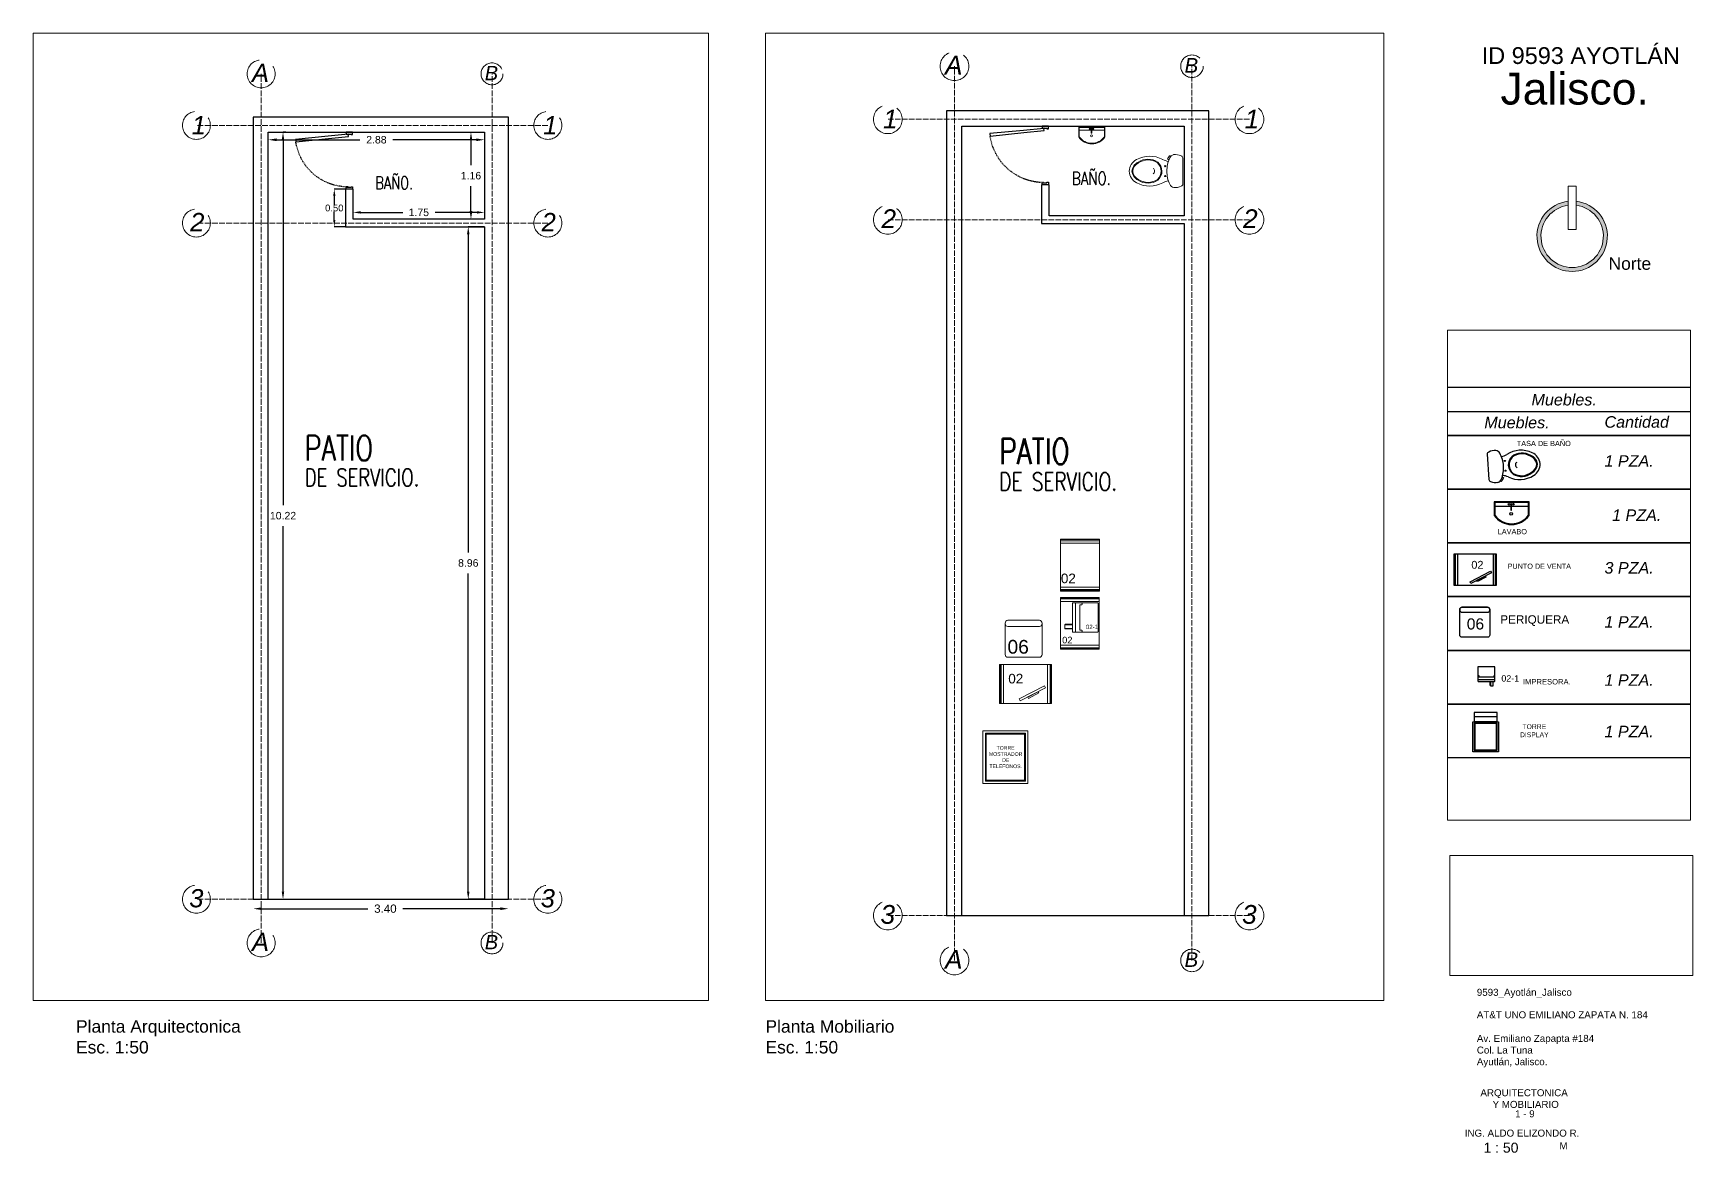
# Paper-space layout 'ARQ-01' of a CAD drawing. Header units: millimetres. Extents: x 82.4 to 165.5, y 72 to 128.1.
# The model-space entities are those that its viewports show. They can reach past a viewport. Long polylines and large blocks are cut down to what shows.
import ezdxf

# ---------------------------------------------------------------- set-up
doc = ezdxf.new("R2010")
doc.units = ezdxf.units.MM
doc.linetypes.add('ACAD_ISO02W100', pattern=[15, 12, -3])
doc.linetypes.add('X-PP-NEW$0$X-PP-NEW$0$HIDDEN', pattern=[0.375, 0.25, -0.125])
for name, color, linetype, lineweight in [('COTAS', 116, 'ACAD_ISO02W100', 20), ('INFORMACION DE AREAS', 64, 'Continuous', 18), ('SOLAPA', 250, 'Continuous', 18)]:
    doc.layers.add(name, color=color, linetype=linetype, lineweight=lineweight)
for name, color, linetype in [('CUADRO IMFORMATIVO', 93, 'Continuous'), ('MEDIDAS.', 75, 'Continuous'), ('MUROS - ARQ.', 116, 'Continuous'), ('MUROS ACABADO.', 60, 'Continuous'), ('PUERTAS', 114, 'Continuous')]:
    doc.layers.add(name, color=color, linetype=linetype)
doc.layers.add('MUEBLES', color=7, linetype='Continuous', lineweight=18, true_color=0xadff5c)
doc.styles.add('ROMANS', font='romans.shx', dxfattribs={"width": 0.75})
doc.styles.get("Standard").update_dxf_attribs({"font": 'arial.ttf'})
doc.dimstyles.get("Standard").update_dxf_attribs({"dimtxt": 0.15, "dimasz": 0.18, "dimexe": 0.18, "dimexo": 0.0625, "dimgap": 0.09, "dimtad": 0, "dimtih": 1, "dimtoh": 1, "dimzin": 0, "dimdsep": 46, "dimtxsty": 'Standard', "dimblk2": 'ARCHTICK', "dimcen": 0.09, "dimadec": 0, "dimazin": 0, "dimtfac": 1, "dimtofl": 0, "dimtmove": 0, "dimatfit": 3, "dimfxl": 1, "dimtolj": 1, "dimtzin": 0, "dimarcsym": 0})

# ---------------------------------------------------------------- blocks, each defined once
blk = doc.blocks.new('*D152')
at = {"layer": 'Defpoints', "color": 0, "transparency": 16777216}
for p in [(10970.625, 3820.947), (10972.375, 3820.947), (10972.375, 3820.947)]:
    blk.add_point(p, dxfattribs=at)
at = {"layer": 'MEDIDAS.', "color": 0, "lineweight": -2, "transparency": 16777216}
for p, q in [((10970.725, 3820.947), (10971.285, 3820.947)), ((10972.275, 3820.947), (10971.716, 3820.947))]:
    blk.add_line(p, q, dxfattribs=at)
at = {"layer": 'MEDIDAS.', "color": 0, "transparency": 16777216}
for points in [[(10970.725, 3820.964), (10970.725, 3820.931), (10970.625, 3820.947)], [(10972.275, 3820.964), (10972.275, 3820.931), (10972.375, 3820.947)]]:
    blk.add_solid(points, dxfattribs=at)
at = {"layer": 'MEDIDAS.', "color": 0, "transparency": 16777216, "insert": (10971.5, 3820.947), "char_height": 0.1, "attachment_point": 5}
blk.add_mtext('\\A1;1.75', dxfattribs=at)
blk = doc.blocks.new('_ArchTick')
at = {"color": 0, "linetype": 'ByBlock', "const_width": 0.15}
blk.add_lwpolyline([(-0.5, -0.5), (0.5, 0.5)], dxfattribs=at)
blk = doc.blocks.new('*D153')
at = {"layer": 'Defpoints', "color": 0, "transparency": 16777216}
for p in [(10970.525, 3821.256), (10970.374, 3820.756), (10970.525, 3820.756)]:
    blk.add_point(p, dxfattribs=at)
at = {"layer": 'MEDIDAS.', "color": 0, "lineweight": -2, "transparency": 16777216}
for p, q in [((10970.525, 3821.256), (10970.374, 3821.256)), ((10970.374, 3821.166), (10970.374, 3821.052)), ((10970.374, 3820.846), (10970.374, 3820.96)), ((10970.525, 3820.756), (10970.374, 3820.756))]:
    blk.add_line(p, q, dxfattribs=at)
at = {"layer": 'MEDIDAS.', "color": 0, "transparency": 16777216}
for points in [[(10970.359, 3821.166), (10970.389, 3821.166), (10970.374, 3821.256)], [(10970.359, 3820.846), (10970.389, 3820.846), (10970.374, 3820.756)]]:
    blk.add_solid(points, dxfattribs=at)
at = {"layer": 'MEDIDAS.', "color": 0, "transparency": 16777216, "insert": (10970.374, 3821.006), "char_height": 0.09, "attachment_point": 5}
blk.add_mtext('\\A1;0.50', dxfattribs=at)
blk = doc.blocks.new('*D154')
at = {"layer": 'Defpoints', "color": 0, "transparency": 16777216}
for p in [(10972.195, 3822.016), (10972.195, 3820.856), (10972.195, 3820.856)]:
    blk.add_point(p, dxfattribs=at)
at = {"layer": 'MEDIDAS.', "color": 0, "lineweight": -2, "transparency": 16777216}
for p, q in [((10972.195, 3821.906), (10972.195, 3821.577)), ((10972.195, 3820.966), (10972.195, 3821.295))]:
    blk.add_line(p, q, dxfattribs=at)
at = {"layer": 'MEDIDAS.', "color": 0, "transparency": 16777216}
for points in [[(10972.177, 3821.906), (10972.213, 3821.906), (10972.195, 3822.016)], [(10972.177, 3820.966), (10972.213, 3820.966), (10972.195, 3820.856)]]:
    blk.add_solid(points, dxfattribs=at)
at = {"layer": 'MEDIDAS.', "color": 0, "transparency": 16777216, "insert": (10972.195, 3821.436), "char_height": 0.1, "attachment_point": 5}
blk.add_mtext('\\A1;1.16', dxfattribs=at)
blk = doc.blocks.new('*D155')
at = {"layer": 'Defpoints', "color": 0, "transparency": 16777216}
for p in [(10969.495, 3821.915), (10972.375, 3821.915), (10972.375, 3821.915)]:
    blk.add_point(p, dxfattribs=at)
at = {"layer": 'MEDIDAS.', "color": 0, "lineweight": -2, "transparency": 16777216}
for p, q in [((10969.605, 3821.915), (10970.714, 3821.915)), ((10972.265, 3821.915), (10971.156, 3821.915))]:
    blk.add_line(p, q, dxfattribs=at)
at = {"layer": 'MEDIDAS.', "color": 0, "transparency": 16777216}
for points in [[(10969.605, 3821.933), (10969.605, 3821.897), (10969.495, 3821.915)], [(10972.265, 3821.933), (10972.265, 3821.897), (10972.375, 3821.915)]]:
    blk.add_solid(points, dxfattribs=at)
at = {"layer": 'MEDIDAS.', "color": 0, "transparency": 16777216, "insert": (10970.935, 3821.915), "char_height": 0.1, "attachment_point": 5}
blk.add_mtext('\\A1;2.88', dxfattribs=at)
blk = doc.blocks.new('*D156')
at = {"layer": 'Defpoints', "color": 0, "transparency": 16777216}
for p in [(10969.73, 3822.016), (10969.495, 3811.796), (10969.691, 3811.796)]:
    blk.add_point(p, dxfattribs=at)
at = {"layer": 'MEDIDAS.', "color": 0, "lineweight": -2, "transparency": 16777216}
for p, q in [((10969.73, 3822.016), (10969.691, 3822.016)), ((10969.691, 3821.916), (10969.691, 3817.047)), ((10969.691, 3811.896), (10969.691, 3816.765)), ((10969.495, 3811.796), (10969.691, 3811.796))]:
    blk.add_line(p, q, dxfattribs=at)
at = {"layer": 'MEDIDAS.', "color": 0, "transparency": 16777216}
for points in [[(10969.674, 3821.916), (10969.707, 3821.916), (10969.691, 3822.016)], [(10969.674, 3811.896), (10969.707, 3811.896), (10969.691, 3811.796)]]:
    blk.add_solid(points, dxfattribs=at)
at = {"layer": 'MEDIDAS.', "color": 0, "transparency": 16777216, "insert": (10969.691, 3816.906), "char_height": 0.1, "attachment_point": 5}
blk.add_mtext('\\A1;10.22', dxfattribs=at)
blk = doc.blocks.new('*D157')
at = {"layer": 'Defpoints', "color": 0, "transparency": 16777216}
for p in [(10972.375, 3820.756), (10972.159, 3811.796), (10972.375, 3811.796)]:
    blk.add_point(p, dxfattribs=at)
at = {"layer": 'MEDIDAS.', "color": 0, "lineweight": -2, "transparency": 16777216}
for p, q in [((10972.375, 3820.756), (10972.159, 3820.756)), ((10972.159, 3820.656), (10972.159, 3816.417)), ((10972.159, 3811.896), (10972.159, 3816.135)), ((10972.375, 3811.796), (10972.159, 3811.796))]:
    blk.add_line(p, q, dxfattribs=at)
at = {"layer": 'MEDIDAS.', "color": 0, "transparency": 16777216}
for points in [[(10972.142, 3820.656), (10972.175, 3820.656), (10972.159, 3820.756)], [(10972.142, 3811.896), (10972.175, 3811.896), (10972.159, 3811.796)]]:
    blk.add_solid(points, dxfattribs=at)
at = {"layer": 'MEDIDAS.', "color": 0, "transparency": 16777216, "insert": (10972.159, 3816.276), "char_height": 0.1, "attachment_point": 5}
blk.add_mtext('\\A1;8.96', dxfattribs=at)
blk = doc.blocks.new('puerta verde')
at = {"layer": 'PUERTAS', "linetype": 'ByBlock', "ltscale": 10}
for points in [[(10970.533, 3822.007), (10970.533, 3822.015), (10970.541, 3822.015), (10970.607, 3822.015), (10970.616, 3822.015), (10970.616, 3822.007), (10970.616, 3821.99), (10970.553, 3821.99), (10970.553, 3821.982), (10970.533, 3821.982)], [(10970.533, 3821.264), (10970.533, 3821.256), (10970.541, 3821.256), (10970.607, 3821.256), (10970.616, 3821.256), (10970.616, 3821.264), (10970.616, 3821.281), (10970.553, 3821.281), (10970.553, 3821.289), (10970.533, 3821.289)]]:
    blk.add_lwpolyline(points, close=True, dxfattribs=at)
blk.add_lwpolyline([(10970.853, 3821.932), (10970.588, 3821.958), (10970.591, 3821.988), (10970.856, 3821.962), (10971.292, 3821.919, -0.414214), (10971.292, 3821.918), (10971.289, 3821.888)], format="xyb", close=True, dxfattribs=at)
blk.add_circle((10970.591, 3821.99), 0.0012, dxfattribs=at)
at = {"layer": 'PUERTAS', "color": 61, "linetype": 'X-PP-NEW$0$X-PP-NEW$0$HIDDEN', "ltscale": 0.3}
blk.add_arc((10970.591, 3821.99), 0.705, 270, 351.6701, dxfattribs=at)
blk = doc.blocks.new('wc verde')
at = {"layer": 'MUEBLES'}
for p, q in [((10974.748, 3820.315), (10974.759, 3820.331)), ((10974.759, 3820.331), (10974.798, 3820.305)), ((10974.8, 3820.298), (10974.795, 3820.289)), ((10974.432, 3820.133), (10974.772, 3820.134))]:
    blk.add_line(p, q, dxfattribs=at)
for centre in [(10974.537, 3820.363), (10974.666, 3820.363)]:
    blk.add_circle(centre, 0.00759, dxfattribs=at)
for centre, radius, start, end in [((10974.607, 3820.652), 0.177, 92.4263, 152.9977), ((10974.616, 3820.651), 0.145, 96.2794, 154.8082), ((10974.612, 3820.653), 0.131, 95.486, 155.8243), ((10974.593, 3820.652), 0.177, 27.3646, 87.9361), ((10974.585, 3820.651), 0.145, 25.5542, 84.083), ((10974.588, 3820.653), 0.131, 24.538, 84.8763), ((10974.75, 3820.564), 0.344, 150.8172, 209.5451), ((10974.669, 3820.585), 0.224, 145.3989, 214.9635), ((10974.669, 3820.585), 0.214, 145.3989, 214.7839), ((10974.532, 3820.585), 0.214, 325.5785, 34.9635), ((10974.532, 3820.585), 0.224, 325.3989, 34.9635), ((10974.451, 3820.563), 0.344, 330.8172, 29.5451), ((10974.249, 3820.286), 0.229, 8.8503, 28.3023), ((10974.605, 3820.566), 0.162, 222.6164, 268.6499), ((10974.605, 3820.566), 0.152, 222.8669, 268.5493), ((10974.601, 3820.539), 0.0401, 209.5024, 330.86), ((10974.596, 3820.566), 0.152, 271.8131, 317.4955), ((10974.596, 3820.566), 0.162, 271.7125, 317.746), ((10974.954, 3820.288), 0.229, 152.0601, 171.5121), ((10974.457, 3820.238), 0.0698, 112.0682, 168.9452), ((10974.595, 3820.237), 0.207, 175.8638, 202.9345), ((10974.439, 3820.169), 0.0367, 200.2666, 259.9571), ((10974.599, 3819.949), 0.392, 89.6575, 115.4279), ((10974.606, 3819.949), 0.392, 64.9345, 90.7049), ((10974.746, 3820.239), 0.0698, 11.4171, 68.2942), ((10974.765, 3820.17), 0.0367, 280.4052, 340.0958), ((10974.795, 3820.301), 0.00614, 332.8597, 50.658), ((10974.608, 3820.237), 0.207, 337.4279, 4.4986)]:
    blk.add_arc(centre, radius, start, end, dxfattribs=at)
blk = doc.blocks.new('la verde')
at = {"layer": 'MUEBLES'}
for points in [[(10975.235, 3820.734), (10975.104, 3820.734), (10975.104, 3820.395), (10975.235, 3820.395)], [(10975.146, 3820.734), (10975.104, 3820.734), (10975.104, 3820.395), (10975.146, 3820.395)], [(10975.233, 3820.727), (10975.111, 3820.727), (10975.111, 3820.402), (10975.233, 3820.402)], [(10975.146, 3820.565), (10975.146, 3820.727)], [(10975.146, 3820.402), (10975.146, 3820.556)]]:
    blk.add_lwpolyline(points, dxfattribs=at)
blk.add_lwpolyline([(10975.125, 3820.565), (10975.125, 3820.556), (10975.185, 3820.556), (10975.185, 3820.565)], close=True, dxfattribs=at)
for centre, radius in [((10975.128, 3820.581), 0.00856), ((10975.221, 3820.561), 0.0135), ((10975.128, 3820.54), 0.00856)]:
    blk.add_circle(centre, radius, dxfattribs=at)
for radius, start, end in [(0.2, 305.5663, 54.4337), (0.207, 304.915, 55.085)]:
    blk.add_arc((10975.117, 3820.565), radius, start, end, dxfattribs=at)
blk = doc.blocks.new('*D161')
at = {"layer": 'Defpoints', "color": 0, "transparency": 16777216}
for p in [(10969.295, 3811.67), (10972.695, 3811.67), (10972.695, 3811.67)]:
    blk.add_point(p, dxfattribs=at)
at = {"layer": 'MEDIDAS.', "color": 0, "lineweight": -2, "transparency": 16777216}
for p, q in [((10969.405, 3811.67), (10970.822, 3811.67)), ((10972.585, 3811.67), (10971.288, 3811.67))]:
    blk.add_line(p, q, dxfattribs=at)
at = {"layer": 'MEDIDAS.', "color": 0, "transparency": 16777216}
for points in [[(10969.405, 3811.688), (10969.405, 3811.652), (10969.295, 3811.67)], [(10972.585, 3811.688), (10972.585, 3811.652), (10972.695, 3811.67)]]:
    blk.add_solid(points, dxfattribs=at)
at = {"layer": 'MEDIDAS.', "color": 0, "transparency": 16777216, "insert": (10971.055, 3811.67), "char_height": 0.11, "attachment_point": 5}
blk.add_mtext('\\A1;3.40', dxfattribs=at)
blk = doc.blocks.new('impresora verde')
at = {"layer": 'MUEBLES'}
blk.add_line((10971.417, 3814.855), (10971.325, 3814.855), dxfattribs=at)
for points in [[(10971.718, 3814.813, 0.414214), (10971.724, 3814.818), (10971.724, 3815.16, 0.414214), (10971.718, 3815.165), (10971.423, 3815.165, 0.414214), (10971.417, 3815.16), (10971.417, 3814.818, 0.414214), (10971.423, 3814.813)], [(10971.528, 3814.836), (10971.508, 3814.836, -0.414214), (10971.504, 3814.84), (10971.504, 3815.139, -0.414214), (10971.508, 3815.142), (10971.528, 3815.142, 0.414214), (10971.532, 3815.146), (10971.532, 3815.158, 0.399656), (10971.528, 3815.162), (10971.455, 3815.165), (10971.455, 3814.813), (10971.528, 3814.816, 0.399656), (10971.532, 3814.82), (10971.532, 3814.832, 0.414214)]]:
    blk.add_lwpolyline(points, format="xyb", close=True, dxfattribs=at)
for points in [[(10971.325, 3814.904), (10971.325, 3814.851), (10971.417, 3814.851)], [(10971.417, 3814.901), (10971.331, 3814.901), (10971.331, 3814.909), (10971.417, 3814.909)]]:
    blk.add_lwpolyline(points, dxfattribs=at)
blk.add_text('02-1', height=0.052, dxfattribs=at).set_placement((10971.579, 3814.85))
blk = doc.blocks.new('COTAS COLOR VERDE')
at = {"layer": 'COTAS', "ltscale": 0.09}
for points in [[(10969.4, 3811.214), (10969.4, 3822.793)], [(10972.475, 3811.214), (10972.475, 3822.793)], [(10973.219, 3822.106), (10968.537, 3822.106)], [(10973.219, 3820.805), (10968.537, 3820.805)], [(10973.219, 3811.796), (10968.537, 3811.796)]]:
    blk.add_lwpolyline(points, dxfattribs=at)
at = {"layer": 'COTAS', "color": 122}
for centre, radius in [((10969.4, 3822.793), 0.186), ((10972.475, 3822.793), 0.146), ((10968.537, 3822.106), 0.186), ((10973.219, 3822.106), 0.186), ((10968.537, 3820.805), 0.186), ((10973.219, 3820.805), 0.186), ((10968.537, 3811.796), 0.186), ((10973.219, 3811.796), 0.186), ((10969.4, 3811.214), 0.186), ((10972.475, 3811.214), 0.146)]:
    blk.add_circle(centre, radius, dxfattribs=at)
at = {"layer": 'COTAS', "color": 122, "attachment_point": 1}
for s, insert, char_height in [('{\\fArial|b0|i1|c0|p34;A}', (10969.278, 3822.928), 0.24282), ('{\\fArial|b0|i1|c0|p34;B}', (10972.379, 3822.899), 0.18998), ('{\\fArial|b0|i1|c0|p34;1}', (10968.475, 3822.232), 0.24282), ('{\\fArial|b0|i1|c0|p34;1}', (10973.157, 3822.232), 0.24282), ('{\\fArial|b0|i1|c0|p34;2}', (10968.455, 3820.94), 0.24282), ('{\\fArial|b0|i1|c0|p34;2}', (10973.137, 3820.94), 0.24282), ('{\\fArial|b0|i1|c0|p34;3}', (10968.442, 3811.931), 0.24282), ('{\\fArial|b0|i1|c0|p34;3}', (10973.124, 3811.931), 0.24282), ('{\\fArial|b0|i1|c0|p34;A}', (10969.278, 3811.349), 0.24282), ('{\\fArial|b0|i1|c0|p34;B}', (10972.379, 3811.32), 0.18998)]:
    blk.add_mtext_dynamic_manual_height_columns(s, width=0.03032, gutter_width=8.818, heights=[0], dxfattribs=dict(at, insert=insert, char_height=char_height))

msp = doc.modelspace()

# ---------------------------------------------------------------- linework, layer by layer
at = {"layer": 'CUADRO IMFORMATIVO'}
msp.add_line((10983.127, 3821.651), (10986.459, 3821.651), dxfattribs=at)
at = {"layer": 'CUADRO IMFORMATIVO', "color": 251}
for p, q in [((10983.689, 3821.084), (10983.71, 3820.745)), ((10983.876, 3820.726), (10983.867, 3820.731)), ((10983.906, 3820.769), (10983.883, 3820.728)), ((10983.889, 3820.78), (10983.906, 3820.769)), ((10983.765, 3818.062), (10983.765, 3818.003))]:
    msp.add_line(p, q, dxfattribs=at)
at = {"layer": 'CUADRO IMFORMATIVO'}
for points in [[(10986.459, 3821.33), (10983.127, 3821.33), (10983.127, 3821.973), (10986.459, 3821.973)], [(10986.459, 3820.616), (10983.127, 3820.616), (10983.127, 3821.33), (10986.459, 3821.33)], [(10986.459, 3819.902), (10983.127, 3819.902), (10983.127, 3820.616), (10986.459, 3820.616)], [(10986.459, 3819.188), (10983.127, 3819.188), (10983.127, 3819.902), (10986.459, 3819.902)], [(10986.459, 3818.473), (10983.127, 3818.473), (10983.127, 3819.188), (10986.459, 3819.188)], [(10986.459, 3817.759), (10983.127, 3817.759), (10983.127, 3818.473), (10986.459, 3818.473)], [(10986.459, 3817.045), (10983.127, 3817.045), (10983.127, 3817.759), (10986.459, 3817.759)]]:
    msp.add_lwpolyline(points, dxfattribs=at)
at = {"layer": 'CUADRO IMFORMATIVO', "color": 251}
for points in [[(10984.247, 3820.269), (10984.247, 3820.45), (10983.781, 3820.45), (10983.781, 3820.269)], [(10984.247, 3820.392), (10984.247, 3820.45), (10983.781, 3820.45), (10983.781, 3820.392)], [(10984.237, 3820.272), (10984.237, 3820.44), (10983.791, 3820.44), (10983.791, 3820.272)], [(10983.791, 3820.392), (10984.003, 3820.392)], [(10984.014, 3820.392), (10984.237, 3820.392)], [(10983.253, 3819.756), (10983.253, 3819.335)], [(10983.265, 3819.756), (10983.265, 3819.335)], [(10983.293, 3819.756), (10983.293, 3819.335)], [(10983.767, 3819.756), (10983.767, 3819.335)], [(10983.794, 3819.756), (10983.794, 3819.335)], [(10983.806, 3819.756), (10983.806, 3819.335)], [(10983.735, 3818.061), (10983.735, 3818.007), (10983.73, 3818.007), (10983.73, 3818.061)], [(10983.734, 3818.003), (10983.767, 3818.003), (10983.767, 3818.061)]]:
    msp.add_lwpolyline(points, dxfattribs=at)
for points in [[(10984.014, 3820.421), (10984.003, 3820.421), (10984.003, 3820.338), (10984.014, 3820.338)], [(10983.249, 3819.756), (10983.81, 3819.756), (10983.81, 3819.335), (10983.249, 3819.335)], [(10983.461, 3819.385), (10983.733, 3819.527), (10983.745, 3819.504), (10983.473, 3819.362)], [(10983.553, 3819.404), (10983.665, 3819.462), (10983.672, 3819.448), (10983.56, 3819.39)]]:
    msp.add_lwpolyline(points, close=True, dxfattribs=at)
for points in [[(10983.724, 3819.017), (10983.724, 3818.677, -0.414214), (10983.694, 3818.647), (10983.354, 3818.647, -0.414214), (10983.324, 3818.677), (10983.324, 3819.017, -0.414214), (10983.354, 3819.047), (10983.694, 3819.047, -0.414214)], [(10983.724, 3819.01), (10983.724, 3819.017, 0.414214), (10983.694, 3819.047), (10983.354, 3819.047, 0.414214), (10983.324, 3819.017), (10983.324, 3819.01, 0.414214), (10983.354, 3818.98), (10983.694, 3818.98, 0.414214)], [(10983.791, 3818.253, 0.414214), (10983.788, 3818.256), (10983.571, 3818.256, 0.414214), (10983.567, 3818.253), (10983.567, 3818.065, 0.414214), (10983.571, 3818.061), (10983.788, 3818.061, 0.414214), (10983.791, 3818.065)], [(10983.777, 3818.132), (10983.777, 3818.119, -0.414214), (10983.774, 3818.117), (10983.584, 3818.117, -0.414214), (10983.582, 3818.119), (10983.582, 3818.132, 0.414214), (10983.58, 3818.135), (10983.572, 3818.135, 0.399656), (10983.57, 3818.132), (10983.567, 3818.086), (10983.791, 3818.086), (10983.789, 3818.132, 0.399656), (10983.787, 3818.135), (10983.779, 3818.135, 0.414214)]]:
    msp.add_lwpolyline(points, format="xyb", close=True, dxfattribs=at)
at = {"layer": 'CUADRO IMFORMATIVO', "color": 252}
for points in [[(10983.821, 3817.524), (10983.821, 3817.647), (10983.518, 3817.647), (10983.518, 3817.524)], [(10983.518, 3817.591), (10983.821, 3817.591)], [(10983.821, 3817.524), (10983.518, 3817.524)], [(10983.821, 3817.505), (10983.518, 3817.505)], [(10983.518, 3817.505), (10983.518, 3817.144)], [(10983.525, 3817.505), (10983.525, 3817.144)], [(10983.814, 3817.498), (10983.525, 3817.498)], [(10983.814, 3817.144), (10983.814, 3817.505)], [(10983.821, 3817.144), (10983.821, 3817.505)], [(10983.518, 3817.144), (10983.821, 3817.144)], [(10983.525, 3817.15), (10983.814, 3817.15)]]:
    msp.add_lwpolyline(points, dxfattribs=at)
at = {"layer": 'CUADRO IMFORMATIVO', "color": 252, "ltscale": 0.005}
msp.add_lwpolyline([(10983.821, 3817.524), (10983.84, 3817.524), (10983.84, 3817.125), (10983.5, 3817.125), (10983.5, 3817.524), (10983.518, 3817.524)], dxfattribs=at)
at = {"layer": 'CUADRO IMFORMATIVO', "color": 251}
for centre, radius in [((10983.925, 3820.993), 0.00759), ((10983.933, 3820.864), 0.00759), ((10983.98, 3820.417), 0.0118), ((10984.037, 3820.417), 0.0118), ((10984.009, 3820.289), 0.0186)]:
    msp.add_circle(centre, radius, dxfattribs=at)
for centre, radius, start, end in [((10983.725, 3821.079), 0.0367, 113.659, 173.3496), ((10983.803, 3820.927), 0.207, 89.2562, 116.3269), ((10983.796, 3821.065), 0.0698, 25.4607, 82.3377), ((10983.515, 3820.906), 0.392, 3.0499, 28.8203), ((10983.831, 3821.275), 0.229, 282.2428, 301.6947), ((10984.138, 3820.792), 0.344, 64.2097, 122.9376), ((10984.132, 3820.937), 0.162, 136.0088, 182.0423), ((10984.132, 3820.937), 0.152, 136.2593, 181.9417), ((10984.155, 3820.874), 0.224, 58.7913, 128.3559), ((10984.155, 3820.874), 0.214, 58.7913, 128.1763), ((10984.219, 3820.935), 0.131, 8.8785, 69.2168), ((10984.217, 3820.931), 0.145, 9.6718, 68.2006), ((10984.217, 3820.94), 0.177, 5.8187, 66.3902), ((10983.516, 3820.899), 0.392, 338.3269, 4.0973), ((10983.875, 3820.572), 0.229, 65.4525, 84.9045), ((10984.132, 3820.946), 0.162, 185.1049, 231.1384), ((10984.12, 3821.09), 0.344, 244.2097, 302.9376), ((10984.132, 3820.946), 0.152, 185.2055, 230.8879), ((10984.146, 3821.011), 0.224, 238.7913, 308.3559), ((10984.146, 3821.011), 0.214, 238.9709, 308.3559), ((10984.104, 3820.94), 0.0401, 122.8948, 244.2524), ((10984.218, 3820.959), 0.131, 297.9305, 358.2688), ((10984.215, 3820.962), 0.145, 298.9466, 357.4754), ((10984.217, 3820.954), 0.177, 300.7571, 1.3285), ((10983.746, 3820.754), 0.0367, 193.7977, 253.4882), ((10983.803, 3820.914), 0.207, 250.8203, 277.891), ((10983.814, 3820.776), 0.0698, 284.8096, 341.6866), ((10983.878, 3820.732), 0.00614, 246.2521, 324.0504), ((10984.014, 3820.432), 0.284, 214.915, 325.085), ((10984.014, 3820.432), 0.274, 215.5663, 324.4337)]:
    msp.add_arc(centre, radius, start, end, dxfattribs=at)
at = {"layer": 'MUEBLES'}
for points in [[(10970.773, 3815.997), (10970.773, 3816.669), (10971.277, 3816.669), (10971.277, 3815.997)], [(10970.771, 3815.243), (10970.771, 3815.915), (10971.275, 3815.915), (10971.275, 3815.243)], [(10969.985, 3815.045), (10970.656, 3815.045), (10970.656, 3814.541), (10969.985, 3814.541)], [(10970.238, 3814.601), (10970.564, 3814.77), (10970.578, 3814.743), (10970.252, 3814.574)], [(10970.348, 3814.624), (10970.482, 3814.693), (10970.491, 3814.677), (10970.357, 3814.607)]]:
    msp.add_lwpolyline(points, close=True, dxfattribs=at)
for points in [[(10970.773, 3816.664), (10971.277, 3816.664)], [(10970.773, 3816.649), (10971.277, 3816.649)], [(10970.773, 3816.616), (10971.277, 3816.616)], [(10970.771, 3815.91), (10971.275, 3815.91)], [(10970.771, 3815.895), (10971.275, 3815.895)], [(10970.771, 3815.862), (10971.275, 3815.862)], [(10970.773, 3816.049), (10971.277, 3816.049)], [(10970.773, 3816.016), (10971.277, 3816.016)], [(10970.773, 3816.002), (10971.277, 3816.002)], [(10970.771, 3815.295), (10971.275, 3815.295)], [(10970.771, 3815.262), (10971.275, 3815.262)], [(10970.771, 3815.248), (10971.275, 3815.248)], [(10969.99, 3815.045), (10969.99, 3814.541)], [(10970.004, 3815.045), (10970.004, 3814.541)], [(10970.037, 3815.045), (10970.037, 3814.541)], [(10970.604, 3815.045), (10970.604, 3814.541)], [(10970.637, 3815.045), (10970.637, 3814.541)], [(10970.652, 3815.045), (10970.652, 3814.541)], [(10970.318, 3814.188), (10969.8, 3814.188)], [(10970.318, 3814.156), (10969.8, 3814.156)], [(10969.8, 3814.156), (10969.8, 3813.537)], [(10969.811, 3814.156), (10969.811, 3813.537)], [(10970.307, 3814.145), (10969.811, 3814.145)], [(10970.307, 3813.537), (10970.307, 3814.156)], [(10970.318, 3813.537), (10970.318, 3814.156)], [(10969.8, 3813.537), (10970.318, 3813.537)], [(10969.811, 3813.548), (10970.307, 3813.548)]]:
    msp.add_lwpolyline(points, dxfattribs=at)
for points in [[(10970.535, 3815.582), (10970.535, 3815.175, -0.414214), (10970.499, 3815.139), (10970.092, 3815.139, -0.414214), (10970.056, 3815.175), (10970.056, 3815.582, -0.414214), (10970.092, 3815.618), (10970.499, 3815.618, -0.414214)], [(10970.535, 3815.574), (10970.535, 3815.582, 0.414214), (10970.499, 3815.618), (10970.092, 3815.618, 0.414214), (10970.056, 3815.582), (10970.056, 3815.574, 0.414214), (10970.092, 3815.538), (10970.499, 3815.538, 0.414214)]]:
    msp.add_lwpolyline(points, format="xyb", close=True, dxfattribs=at)
at = {"layer": 'MUEBLES', "ltscale": 0.005}
msp.add_lwpolyline([(10970.318, 3814.188), (10970.35, 3814.188), (10970.35, 3813.505), (10969.767, 3813.505), (10969.767, 3814.188), (10969.8, 3814.188)], dxfattribs=at)
at = {"layer": 'MUROS - ARQ.'}
msp.add_lwpolyline([(10972.375, 3811.796), (10972.695, 3811.796), (10972.695, 3822.216), (10969.295, 3822.216), (10969.295, 3811.796), (10969.495, 3811.796), (10969.495, 3822.016), (10972.375, 3822.016), (10972.375, 3820.856), (10970.625, 3820.856), (10970.625, 3821.256), (10970.525, 3821.256), (10970.525, 3820.756), (10972.375, 3820.756)], close=True, dxfattribs=at)
msp.add_lwpolyline([(10969.495, 3811.796), (10972.375, 3811.796)], dxfattribs=at)

# ---------------------------------------------------------------- block references
at = {"layer": 'COTAS'}
msp.add_blockref('COTAS COLOR VERDE', (0, 0), dxfattribs=at)
at = {"layer": 'MUEBLES'}
for name, p, rotation in [('la verde', (7150.614, 14797.112), 270), ('wc verde', (14792.491, -7153.166), 90)]:
    msp.add_blockref(name, p, dxfattribs=dict(at, rotation=rotation))
at = {"layer": 'MUEBLES', "xscale": 1.079188352334711, "yscale": 1.079188352334711, "zscale": 1.079188352334711}
msp.add_blockref('impresora verde', (-869.298, -301.437), dxfattribs=at)
at = {"layer": 'PUERTAS', "xscale": -1}
msp.add_blockref('puerta verde', (21941.15, 0.001), dxfattribs=at)

# ---------------------------------------------------------------- texts
at = {"layer": 'CUADRO IMFORMATIVO', "color": 251}
msp.add_text('02-1', height=0.0847, dxfattribs=at).set_placement((10983.878, 3818.058))
at = {"layer": 'CUADRO IMFORMATIVO', "color": 7, "char_height": 0.15335, "attachment_point": 1}
for s, insert in [('{\\fArial|b0|i1|c0|p34;Muebles.}', (10984.279, 3821.885)), ('{\\fArial|b0|i1|c0|p34;Muebles.}', (10983.651, 3821.581)), ('{\\fArial|b0|i1|c0|p34;Cantidad}', (10985.25, 3821.589)), ('{\\fArial|b0|i1|c0|p34;1 PZA.}', (10985.25, 3821.07)), ('{\\fArial|b0|i1|c0|p34;1 PZA.}', (10985.351, 3820.349)), ('{\\fArial|b0|i1|c0|p34;3 PZA.}', (10985.25, 3819.648)), ('{\\fArial|b0|i1|c0|p34;1 PZA.}', (10985.25, 3818.928)), ('{\\fArial|b0|i1|c0|p34;1 PZA.}', (10985.25, 3818.155)), ('{\\fArial|b0|i1|c0|p34;1 PZA.}', (10985.25, 3817.47))]:
    msp.add_mtext_dynamic_manual_height_columns(s, width=3.703, gutter_width=12.5, heights=[0], dxfattribs=dict(at, insert=insert))
at = {"layer": 'CUADRO IMFORMATIVO', "color": 251, "attachment_point": 1}
for s, width, heights, insert, char_height in [('TASA DE BAÑO', 1.23188, [0.914], (10984.083, 3821.261), 0.06966), ('LAVABO', 1.23188, [0.914], (10983.829, 3820.088), 0.0697), ('\\pi0.18551;02', 0.51895, [0], (10983.293, 3819.664), 0.10402), ('PUNTO DE VENTA', 1.23188, [0], (10983.962, 3819.627), 0.06868), ('\\pi0.093817;06', 0.4, [0], (10983.324, 3818.899), 0.14832), ('PERIQUERA', 1.23188, [0], (10983.864, 3818.94), 0.1114), ('\\PIMPRESORA.', 1.23188, [0], (10984.165, 3818.213), 0.0725)]:
    msp.add_mtext_dynamic_manual_height_columns(s, width=width, gutter_width=12.5, heights=heights, dxfattribs=dict(at, insert=insert, char_height=char_height))
at = {"layer": 'CUADRO IMFORMATIVO', "color": 252, "insert": (10983.981, 3817.49), "char_height": 0.06451, "attachment_point": 1}
msp.add_mtext_dynamic_manual_height_columns('\\pi0.17741;TORRE \\P\\pi0.14513;DISPLAY', width=0.66329, gutter_width=12.5, heights=[0], dxfattribs=at)
at = {"layer": 'INFORMACION DE AREAS', "color": 64, "style": 'ROMANS', "width": 0.75}
for s, height, p in [('BAÑO.', 0.1683, (10970.921, 3821.256)), ('PATIO', 0.3328, (10969.981, 3817.64)), ('DE SERVICIO.', 0.23376, (10969.981, 3817.298))]:
    msp.add_text(s, height=height, dxfattribs=at).set_placement(p)
at = {"layer": 'MUEBLES', "attachment_point": 1}
for s, width, heights, insert, char_height in [('\\pi0.1709;02', 0.51895, [0.00319], (10970.607, 3816.223), 0.12456), ('\\pi0.07285;06', 0.4, [0], (10970.014, 3815.364), 0.17761), ('\\pi0.19838;02', 0.51895, [0.00319], (10970.596, 3815.405), 0.08592), ('\\pi0.1709;02', 0.51895, [0.00319], (10969.926, 3814.925), 0.12456), ('\\pi0.21761;TORRE \\P\\pi0.118;MOSTRADOR \\P\\pi0.28973;DE \\P\\pi0.12429;TELEFONOS.', 0.66329, [0], (10969.728, 3813.99), 0.04769)]:
    msp.add_mtext_dynamic_manual_height_columns(s, width=width, gutter_width=12.5, heights=heights, dxfattribs=dict(at, insert=insert, char_height=char_height))

# ---------------------------------------------------------------- dimensions: what is measured, and where the dimension line sits
at = {"layer": 'MEDIDAS.'}
for base, p1, p2, override, picture, middle in [((10969.691, 3811.796), (10969.73, 3822.016), (10969.495, 3811.796), {"dimtxt": 0.1, "dimasz": 0.1, "dimexe": 0, "dimexo": 0}, '*D156', (10969.691, 3816.906)), ((10972.195, 3820.856), (10972.195, 3822.016), (10972.195, 3820.856), {"dimtxt": 0.1, "dimasz": 0.11, "dimexe": 0, "dimexo": 0}, '*D154', (10972.195, 3821.436)), ((10970.374, 3820.756), (10970.525, 3821.256), (10970.525, 3820.756), {"dimtxt": 0.09, "dimasz": 0.09, "dimexe": 0, "dimexo": 0, "dimgap": 0}, '*D153', (10970.374, 3821.006)), ((10972.159, 3811.796), (10972.375, 3820.756), (10972.375, 3811.796), {"dimtxt": 0.1, "dimasz": 0.1, "dimexe": 0, "dimexo": 0}, '*D157', (10972.159, 3816.276))]:
    dim = msp.add_linear_dim(base=base, p1=p1, p2=p2, angle=90, dimstyle='Standard', override=override, dxfattribs=at)
    dim.commit()
    dim.dimension.update_dxf_attribs({"geometry": picture, "text_midpoint": middle, "dimtype": 160})
for base, p1, p2, override, picture, middle in [((10972.375, 3821.915), (10969.495, 3821.915), (10972.375, 3821.915), {"dimtxt": 0.1, "dimasz": 0.11, "dimexe": 0, "dimexo": 0}, '*D155', (10970.935, 3821.915)), ((10972.375, 3820.947), (10970.625, 3820.947), (10972.375, 3820.947), {"dimtxt": 0.1, "dimasz": 0.1, "dimexe": 0, "dimexo": 0}, '*D152', (10971.5, 3820.947)), ((10972.695, 3811.67), (10969.295, 3811.67), (10972.695, 3811.67), {"dimtxt": 0.11, "dimasz": 0.11, "dimexe": 0, "dimexo": 0}, '*D161', (10971.055, 3811.67))]:
    dim = msp.add_linear_dim(base=base, p1=p1, p2=p2, dimstyle='Standard', override=override, dxfattribs=at)
    dim.commit()
    dim.dimension.update_dxf_attribs({"geometry": picture, "text_midpoint": middle, "dimtype": 160})

psp = doc.layouts.new('ARQ-01')

# ---------------------------------------------------------------- hatches: boundary and pattern name
at = {"layer": 'SOLAPA'}
h = psp.add_hatch(color=256, dxfattribs=at)
h.dxf.hatch_style = 1
h.paths.add_polyline_path([(159.626, 119.652), (159.626, 119.45, -15.463637), (159.224, 119.45), (159.224, 119.652, 17.46136)])

# ---------------------------------------------------------------- linework, layer by layer
psp.add_lwpolyline([(159.224, 118.244), (159.224, 120.4), (159.626, 120.4), (159.626, 118.244)], close=True, dxfattribs=at)
for radius, start, end in [(1.763, 96.55542, 83.44458), (1.563, 97.40008, 82.59992)]:
    psp.add_arc((159.425, 117.9), radius, start, end, dxfattribs=at)

# ---------------------------------------------------------------- texts
at = {"layer": 'SOLAPA', "attachment_point": 1}
for s, width, heights, insert, char_height in [('\\pi2.0549;ID 9593 AYOTLÁN', 13.82729, [2.333], (152.842, 127.366), 0.84081), ('\\pi3.3276;Jalisco.', 13.82729, [2.466], (152.511, 126.088), 1.59402), ('Norte', 22.68618, [0], (161.245, 116.846), 0.625), ('9593_Ayotlán_Jalisco', 23.37132, [0], (154.653, 80.225), 0.35), ('AT&T UNO EMILIANO ZAPATA N. 184', 23.37132, [0], (154.653, 79.1), 0.35), ('Planta Arquitectonica \\PEsc. 1:50', 22.68618, [0], (84.533, 78.654), 0.625), ('Planta Mobiliario\\PEsc. 1:50', 22.68618, [0], (119.044, 78.654), 0.625), ('Av. Emiliano Zapapta #184\\PCol. La Tuna\\PAyutlán, Jalisco.', 23.37132, [4.461], (154.653, 77.917), 0.35), ('\\pi0.96775;ARQUITECTONICA\\P\\pi1.4406; Y MOBILIARIO', 6.30978, [1.862], (153.865, 75.197), 0.35), ('\\pi2.7031;1 - 9', 6.30978, [1.46], (153.865, 74.143), 0.35), ('ING. ALDO ELIZONDO R.', 12.25027, [0], (154.05, 73.176), 0.35), ('\\pi0.93798;1 : 50', 3.51409, [1.255], (154.05, 72.521), 0.5), ('M', 2.80981, [1.297], (158.788, 72.543), 0.35)]:
    psp.add_mtext_dynamic_manual_height_columns(s, width=width, gutter_width=12.5, heights=heights, dxfattribs=dict(at, insert=insert, char_height=char_height))

# ---------------------------------------------------------------- viewports
at = {"layer": '0', "color": 7, "true_color": 0xfcfcfc}
vp = psp.add_viewport(center=(134.521, 103.857), size=(30.954, 48.4193), view_center_point=(10970.956, 3816.959), view_height=12.5243, status=3, dxfattribs=at)
vp.frozen_layers = ['MEDIDAS.', 'MUROS ACABADO.', 'SOLAPA']
at = {"layer": 'MUROS ACABADO.', "color": 7, "true_color": 0xfcfcfc, "view_target_point": (10971.246, 3809.091)}
vp = psp.add_viewport(center=(99.292, 103.857), size=(33.804, 48.4193), view_center_point=(-0.385, 7.801), view_height=12.886, dxfattribs=at)
vp.frozen_layers = ['MUEBLES', 'MUROS ACABADO.', 'SOLAPA']
at = {"layer": 'MUROS ACABADO.', "color": 7, "true_color": 0xfcfcfc}
for center, size, view_center_point, view_height, status in [((159.271, 100.938), (12.162, 24.5356), (10984.779, 3819.475), 6.521, 4), ((159.383, 83.893), (12.162, 6.0042), (11005.685, 3819.917), 1.94307, 5)]:
    psp.add_viewport(center=center, size=size, view_center_point=view_center_point, view_height=view_height, status=status, dxfattribs=at)

doc.saveas('drawing.dxf')
